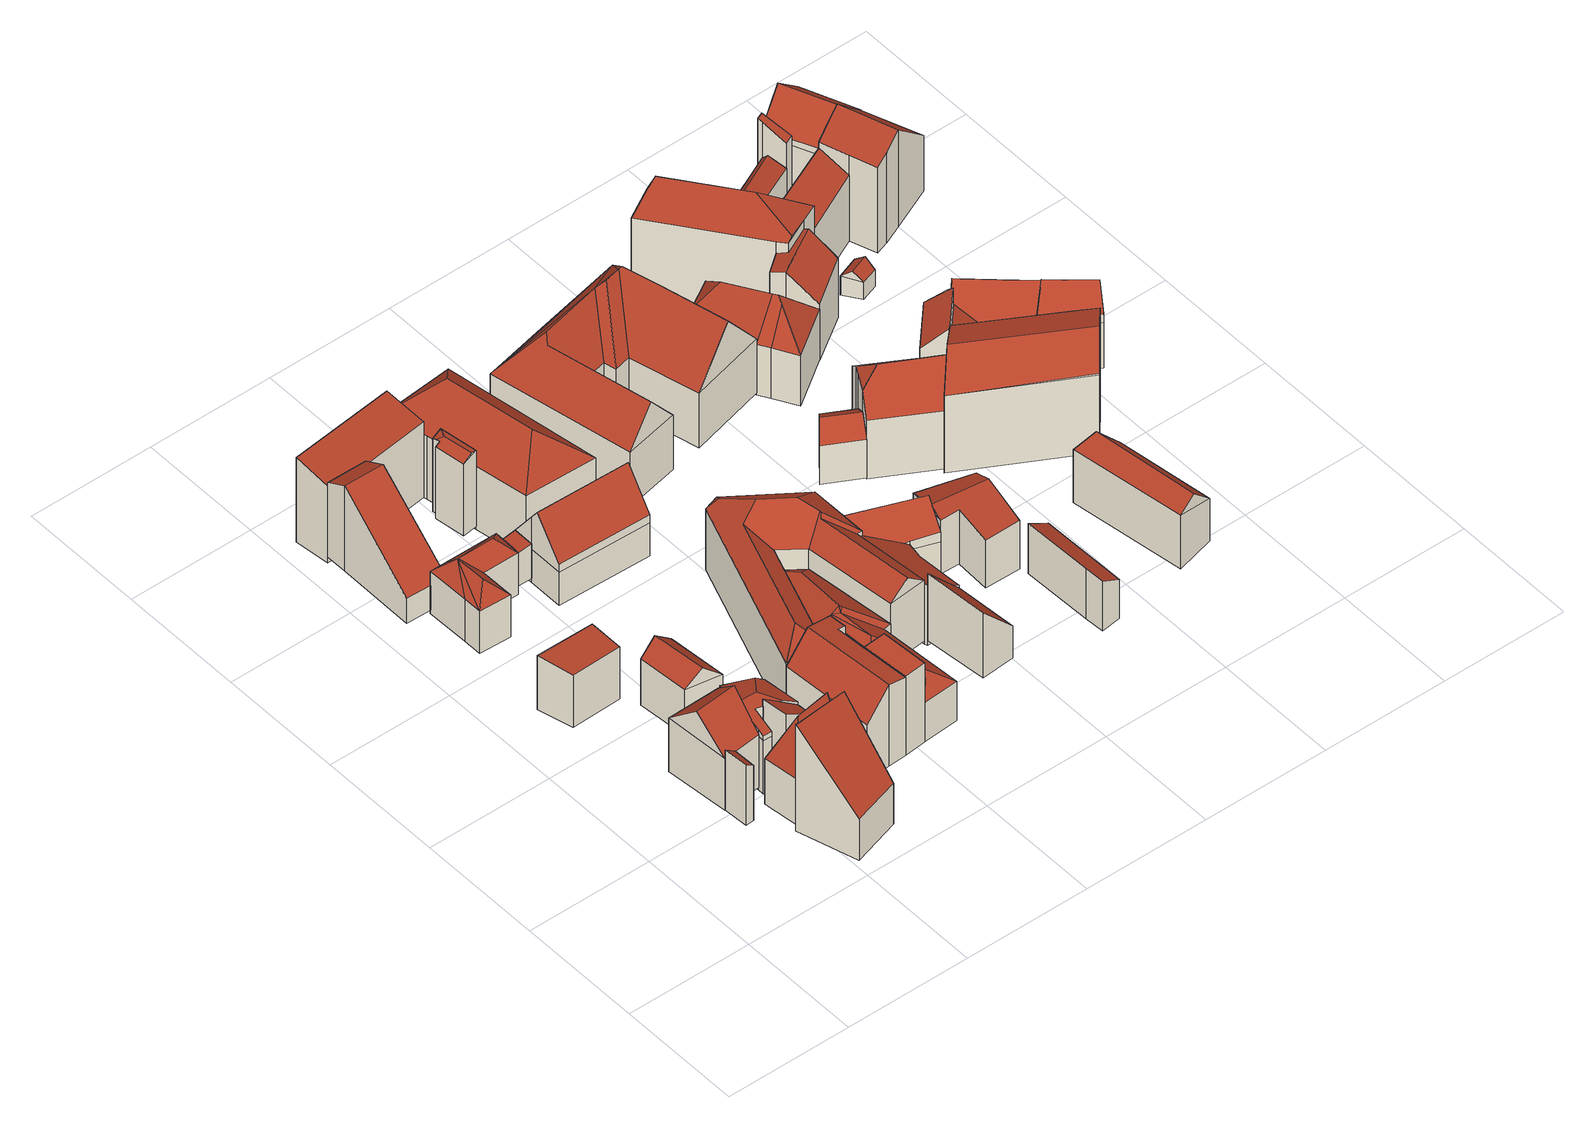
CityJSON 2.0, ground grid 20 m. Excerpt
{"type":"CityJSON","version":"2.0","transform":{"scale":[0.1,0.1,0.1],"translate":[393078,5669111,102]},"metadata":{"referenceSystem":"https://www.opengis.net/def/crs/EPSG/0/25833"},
"CityObjects":{
"building1":{"type":"Building","attributes":{"Dachtyp_tdc":"tdcPolyFlatRoof","Gemeindeschluessel":14627140,"Dachneigung":39.03,"QualitaetDacherkennung":92,"Geometrietyp2DReferenz":"3000","function":"31001_9998","roofType":"2100","measuredHeight":10.83},"geometry":[{"type":"MultiSurface","lod":"2","boundaries":[[[0,1,2,3]],[[1,4,5,2]],[[4,6,7,5]],[[6,0,3,7]],[[6,4,1,0]],[[3,2,5,7]]],"semantics":{"surfaces":[{"type":"WallSurface"},{"type":"RoofSurface"},{"type":"GroundSurface"}],"values":[0,0,0,0,1,2]}}]},
"building2":{"type":"Building","attributes":{"Dachtyp_tdc":"tdcFreeFormRoof","Gemeindeschluessel":14627140,"Dachneigung":43.68,"QualitaetDacherkennung":50,"Geometrietyp2DReferenz":"3000","function":"31001_9998","roofType":"5000","measuredHeight":14.27},"geometry":[{"type":"MultiSurface","lod":"2","boundaries":[[[8,9,10,11]],[[9,12,13,10]],[[12,14,15,13]],[[14,16,17,15]],[[16,8,11,17]],[[18,19,14,12]],[[8,16,19,18,9]],[[12,9,18]],[[16,14,19]],[[11,10,13,15,17]]],"semantics":{"surfaces":[{"type":"WallSurface"},{"type":"RoofSurface"},{"type":"GroundSurface"}],"values":[0,0,0,0,0,1,1,0,0,2]}}]},
"building3":{"type":"Building","attributes":{"Dachtyp_tdc":"tdcPolyFlatRoof","Gemeindeschluessel":14627140,"Dachneigung":3.29,"QualitaetDacherkennung":77,"Geometrietyp2DReferenz":"3000","function":"31001_9998","roofType":"2100","measuredHeight":9.61},"geometry":[{"type":"MultiSurface","lod":"2","boundaries":[[[20,21,22,23]],[[21,24,25,22]],[[24,26,27,25]],[[26,20,23,27]],[[26,24,21,20]],[[23,22,25,27]]],"semantics":{"surfaces":[{"type":"WallSurface"},{"type":"RoofSurface"},{"type":"GroundSurface"}],"values":[0,0,0,0,1,2]}}]},
"building4":{"type":"Building","attributes":{"Gemeindeschluessel":14627140,"Geometrietyp2DReferenz":"3000","function":"31001_9998","roofType":"9999"},"children":["building4-1","building4-2","building4-3","building4-4"]},
"building4-1":{"type":"BuildingPart","attributes":{"Dachtyp_tdc":"tdcFreeFormRoof","Dachneigung":24.34,"QualitaetDacherkennung":24,"Geometrietyp2DReferenz":"3000","roofType":"5000","measuredHeight":12.27},"parents":["building4"],"geometry":[{"type":"MultiSurface","lod":"2","boundaries":[[[28,29,30,31]],[[29,32,33,30]],[[32,34,35,33]],[[34,36,37,35]],[[36,38,39,37]],[[38,40,41,39]],[[42,43,44,45]],[[43,46,47,44]],[[46,28,31,47]],[[48,49,50,51,52]],[[36,53,54,55,51,50]],[[56,57,52,51,55,58,59,60,61]],[[42,56,61,43]],[[43,61,60,46]],[[46,60,59,28]],[[28,59,58,29]],[[29,58,55,54,32]],[[32,54,53,34]],[[34,53,36]],[[38,49,48,62,40]],[[36,50,49,38]],[[31,30,33,35,37,39,41,45,44,47]],[[45,41,40,42]],[[62,48,52,57]],[[40,62,57,56,42]]],"semantics":{"surfaces":[{"type":"WallSurface"},{"type":"RoofSurface"},{"type":"GroundSurface"},{"type":"ClosureSurface"}],"values":[0,0,0,0,0,0,0,0,0,1,1,1,0,0,0,0,0,0,0,0,0,2,3,0,3]}}]},
"building4-2":{"type":"BuildingPart","attributes":{"Dachtyp_tdc":"tdcFreeFormRoof","Dachneigung":67.52,"QualitaetDacherkennung":9,"Geometrietyp2DReferenz":"3000","roofType":"5000","measuredHeight":15.62},"parents":["building4"],"geometry":[{"type":"MultiSurface","lod":"2","boundaries":[[[63,64,65,66]],[[67,68,69,70]],[[71,68,67]],[[72,71,67,73,64]],[[72,64,63]],[[71,72,63,68]],[[66,65,74,70,69]],[[74,65,64,73]],[[70,74,73,67]],[[66,69,68,63]]],"semantics":{"surfaces":[{"type":"WallSurface"},{"type":"RoofSurface"},{"type":"GroundSurface"},{"type":"ClosureSurface"}],"values":[0,0,0,1,1,1,2,0,3,3]}}]},
"building4-3":{"type":"BuildingPart","attributes":{"Dachtyp_tdc":"tdcPolyFlatRoof","Dachneigung":50.16,"QualitaetDacherkennung":56,"Geometrietyp2DReferenz":"3000","roofType":"2100","measuredHeight":19.09},"parents":["building4"],"geometry":[{"type":"MultiSurface","lod":"2","boundaries":[[[75,76,77,78]],[[76,79,63,66,77]],[[80,81,82,69,68]],[[81,75,78,82]],[[81,80,79,76,75]],[[78,77,66,69,82]],[[80,68,63,79]],[[68,69,66,63]]],"semantics":{"surfaces":[{"type":"WallSurface"},{"type":"RoofSurface"},{"type":"GroundSurface"},{"type":"ClosureSurface"}],"values":[0,0,0,0,1,2,0,3]}}]},
"building4-4":{"type":"BuildingPart","attributes":{"Dachtyp_tdc":"tdcPolyFlatRoof","Dachneigung":34.2,"QualitaetDacherkennung":76,"Geometrietyp2DReferenz":"3000","roofType":"2100","measuredHeight":12.95},"parents":["building4"],"geometry":[{"type":"MultiSurface","lod":"2","boundaries":[[[62,83,67,70,41,40]],[[84,85,56,42,45,74,73]],[[84,83,62,57,85]],[[45,41,70,74]],[[57,56,85]],[[40,41,45,42]],[[62,40,42,56,57]],[[73,67,83,84]],[[74,70,67,73]]],"semantics":{"surfaces":[{"type":"WallSurface"},{"type":"RoofSurface"},{"type":"GroundSurface"},{"type":"ClosureSurface"}],"values":[0,0,1,2,0,3,3,0,3]}}]},
"building5":{"type":"Building","attributes":{"Dachtyp_tdc":"tdcGableRoof","Gemeindeschluessel":14627140,"Dachneigung":40.31,"QualitaetDacherkennung":33,"Geometrietyp2DReferenz":"3000","function":"31001_9998","roofType":"3100","measuredHeight":15.23},"geometry":[{"type":"MultiSurface","lod":"2","boundaries":[[[86,87,88,89]],[[87,90,91,88]],[[90,92,93,91]],[[92,94,95,93]],[[94,96,97,95]],[[96,98,99,97]],[[98,86,89,99]],[[94,92,90,87,86]],[[86,98,96,94]],[[89,88,91,93,95,97,99]]],"semantics":{"surfaces":[{"type":"WallSurface"},{"type":"RoofSurface"},{"type":"GroundSurface"}],"values":[0,0,0,0,0,0,0,1,1,2]}}]},
"building6":{"type":"Building","attributes":{"Dachtyp_tdc":"tdcGableRoof","Gemeindeschluessel":14627140,"Dachneigung":41.35,"QualitaetDacherkennung":60,"Geometrietyp2DReferenz":"3000","function":"31001_9998","roofType":"3100","measuredHeight":10.69},"geometry":[{"type":"MultiSurface","lod":"2","boundaries":[[[100,101,102,103]],[[101,104,105,102]],[[104,106,107,105]],[[106,100,103,107]],[[104,101,108]],[[100,106,109]],[[101,100,109,108]],[[106,104,108,109]],[[103,102,105,107]]],"semantics":{"surfaces":[{"type":"WallSurface"},{"type":"RoofSurface"},{"type":"GroundSurface"}],"values":[0,0,0,0,0,0,1,1,2]}}]},
"building7":{"type":"Building","attributes":{"Dachtyp_tdc":"tdcFreeFormRoof","Gemeindeschluessel":14627140,"Dachneigung":44.81,"QualitaetDacherkennung":16,"Geometrietyp2DReferenz":"3000","function":"31001_9998","roofType":"5000","measuredHeight":10.01},"geometry":[{"type":"MultiSurface","lod":"2","boundaries":[[[110,111,112,113]],[[111,114,115,112]],[[114,116,117,115]],[[116,118,119,117]],[[118,120,121,119]],[[120,122,123,121]],[[122,124,125,123]],[[124,126,127,125]],[[126,110,113,127]],[[126,128,129]],[[124,128,126]],[[124,130,128]],[[130,124,122]],[[130,118,131]],[[130,120,118]],[[120,130,122]],[[131,118,116]],[[128,130,131,116,114]],[[129,128,114,111]],[[126,111,110]],[[111,126,129]],[[113,112,115,117,119,121,123,125,127]]],"semantics":{"surfaces":[{"type":"WallSurface"},{"type":"RoofSurface"},{"type":"GroundSurface"}],"values":[0,0,0,0,0,0,0,0,0,1,1,1,1,1,1,1,1,1,1,1,1,2]}}]},
"building8":{"type":"Building","attributes":{"Dachtyp_tdc":"tdcPolyFlatRoof","Gemeindeschluessel":14627140,"Dachneigung":8.83,"QualitaetDacherkennung":42,"Geometrietyp2DReferenz":"3000","function":"31001_9998","roofType":"2100","measuredHeight":6.22},"geometry":[{"type":"MultiSurface","lod":"2","boundaries":[[[132,133,134,135]],[[133,136,137,134]],[[136,138,139,137]],[[138,132,135,139]],[[138,136,133,132]],[[135,134,137,139]]],"semantics":{"surfaces":[{"type":"WallSurface"},{"type":"RoofSurface"},{"type":"GroundSurface"}],"values":[0,0,0,0,1,2]}}]},
"building9":{"type":"Building","attributes":{"Gemeindeschluessel":14627140,"Geometrietyp2DReferenz":"3000","function":"31001_9998","roofType":"9999"},"children":["building9-1","building9-2"]},
"building9-1":{"type":"BuildingPart","attributes":{"Dachtyp_tdc":"tdcGableRoof","Dachneigung":48.94,"QualitaetDacherkennung":56,"Geometrietyp2DReferenz":"3000","roofType":"3100","measuredHeight":14.42},"parents":["building9"],"geometry":[{"type":"MultiSurface","lod":"2","boundaries":[[[140,141,142,143]],[[141,144,145,142]],[[146,147,148,149]],[[147,150,151,148]],[[150,152,153,151]],[[152,154,155,153]],[[154,156,157,155]],[[156,158,159,157]],[[158,140,143,159]],[[154,152,150,147]],[[147,146,144,141,140,158,156,154]],[[143,142,145,149,148,151,153,155,157,159]],[[146,149,145,144]]],"semantics":{"surfaces":[{"type":"WallSurface"},{"type":"RoofSurface"},{"type":"GroundSurface"},{"type":"ClosureSurface"}],"values":[0,0,0,0,0,0,0,0,0,1,1,2,3]}}]},
"building9-2":{"type":"BuildingPart","attributes":{"Dachtyp_tdc":"tdcPolyFlatRoof","Dachneigung":0,"QualitaetDacherkennung":75,"Geometrietyp2DReferenz":"3000","roofType":"1000","measuredHeight":14.1},"parents":["building9"],"geometry":[{"type":"MultiSurface","lod":"2","boundaries":[[[160,161,146,149,162]],[[163,164,165,145,144]],[[164,166,167,165]],[[166,160,162,167]],[[166,164,163,161,160]],[[162,149,145,165,167]],[[144,146,161,163]],[[144,145,149,146]]],"semantics":{"surfaces":[{"type":"WallSurface"},{"type":"RoofSurface"},{"type":"GroundSurface"},{"type":"ClosureSurface"}],"values":[0,0,0,0,1,2,0,3]}}]},
"building10":{"type":"Building","attributes":{"Gemeindeschluessel":14627140,"Geometrietyp2DReferenz":"3000","function":"31001_9998","roofType":"9999"},"children":["building10-1","building10-2"]},
"building10-1":{"type":"BuildingPart","attributes":{"Dachtyp_tdc":"tdcHipRoof","Dachneigung":43.74,"QualitaetDacherkennung":58,"Geometrietyp2DReferenz":"3000","roofType":"3200","measuredHeight":16.53},"parents":["building10"],"geometry":[{"type":"MultiSurface","lod":"2","boundaries":[[[168,169,170,171]],[[172,173,174,175]],[[173,176,177,174]],[[176,178,179,177]],[[178,180,181,179]],[[180,182,183,181]],[[182,168,171,183]],[[178,176,184]],[[173,172,185]],[[176,173,185,184]],[[172,169,168,182,180,178,184,185]],[[171,170,175,174,177,179,181,183]],[[175,170,169,172]]],"semantics":{"surfaces":[{"type":"WallSurface"},{"type":"RoofSurface"},{"type":"GroundSurface"},{"type":"ClosureSurface"}],"values":[0,0,0,0,0,0,0,1,1,1,1,2,3]}}]},
"building10-2":{"type":"BuildingPart","attributes":{"Dachtyp_tdc":"tdcPolyFlatRoof","Dachneigung":14.18,"QualitaetDacherkennung":37,"Geometrietyp2DReferenz":"3000","roofType":"2100","measuredHeight":15.11},"parents":["building10"],"geometry":[{"type":"MultiSurface","lod":"2","boundaries":[[[186,187,188,170,169]],[[187,189,190,188]],[[189,191,192,190]],[[191,193,172,175,192]],[[193,191,189,187,186]],[[170,188,190,192,175]],[[186,169,172,193]],[[169,170,175,172]]],"semantics":{"surfaces":[{"type":"WallSurface"},{"type":"RoofSurface"},{"type":"GroundSurface"},{"type":"ClosureSurface"}],"values":[0,0,0,0,1,2,0,3]}}]},
"building11":{"type":"Building","attributes":{"Dachtyp_tdc":"tdcPolyFlatRoof","Gemeindeschluessel":14627140,"Dachneigung":23.52,"QualitaetDacherkennung":83,"Geometrietyp2DReferenz":"3000","function":"31001_9998","roofType":"2100","measuredHeight":12.56},"geometry":[{"type":"MultiSurface","lod":"2","boundaries":[[[194,195,196,197]],[[195,198,199,196]],[[198,200,201,199]],[[200,194,197,201]],[[200,198,195,194]],[[197,196,199,201]]],"semantics":{"surfaces":[{"type":"WallSurface"},{"type":"RoofSurface"},{"type":"GroundSurface"}],"values":[0,0,0,0,1,2]}}]},
"building12":{"type":"Building","attributes":{"Dachtyp_tdc":"tdcFreeFormRoof","Gemeindeschluessel":14627140,"Dachneigung":35.17,"QualitaetDacherkennung":34,"Geometrietyp2DReferenz":"3000","function":"31001_9998","roofType":"5000","measuredHeight":13.83},"geometry":[{"type":"MultiSurface","lod":"2","boundaries":[[[202,203,204,205]],[[203,206,207,204]],[[206,208,209,207]],[[208,210,211,209]],[[210,212,213,211]],[[212,202,205,213]],[[214,215,203,202]],[[215,214,212,210,208,216]],[[216,206,203,215]],[[208,206,216]],[[202,212,214]],[[205,204,207,209,211,213]]],"semantics":{"surfaces":[{"type":"WallSurface"},{"type":"RoofSurface"},{"type":"GroundSurface"}],"values":[0,0,0,0,0,0,1,1,1,0,0,2]}}]},
"building13":{"type":"Building","attributes":{"Dachtyp_tdc":"tdcFreeFormRoof","Gemeindeschluessel":14627140,"Dachneigung":55.41,"QualitaetDacherkennung":57,"Geometrietyp2DReferenz":"3000","function":"31001_9998","roofType":"5000","measuredHeight":13.25},"geometry":[{"type":"MultiSurface","lod":"2","boundaries":[[[217,218,219,220]],[[218,221,222,219]],[[221,223,224,222]],[[223,225,226,224]],[[225,227,228,226]],[[227,229,230,228]],[[229,217,220,230]],[[231,232,233,234]],[[221,235,236,133,237,231,234]],[[225,232,231,237,227]],[[227,237,133,229]],[[229,133,236,217]],[[217,236,235,218]],[[218,235,221]],[[223,233,232,225]],[[221,234,233,223]],[[220,219,222,224,226,228,230]]],"semantics":{"surfaces":[{"type":"WallSurface"},{"type":"RoofSurface"},{"type":"GroundSurface"}],"values":[0,0,0,0,0,0,0,1,1,0,0,0,0,0,0,0,2]}}]},
"building14":{"type":"Building","attributes":{"Dachtyp_tdc":"tdcFreeFormRoof","Gemeindeschluessel":14627140,"Dachneigung":35.56,"QualitaetDacherkennung":10,"Geometrietyp2DReferenz":"3000","function":"31001_9998","roofType":"5000","measuredHeight":10.27},"geometry":[{"type":"MultiSurface","lod":"2","boundaries":[[[238,239,240,241]],[[239,242,243,240]],[[242,244,245,243]],[[244,246,162,245]],[[246,247,167,162]],[[247,248,165,167]],[[248,249,143,165]],[[249,250,159,143]],[[250,251,157,159]],[[251,252,253,157]],[[252,254,255,253]],[[254,238,241,255]],[[256,257,258,259,254,252]],[[256,252,251]],[[257,256,251,250]],[[258,260,261]],[[260,258,257]],[[257,262,260]],[[257,248,262]],[[257,249,248]],[[249,257,250]],[[263,262,248,247]],[[264,263,247,246]],[[264,246,244]],[[260,262,263,264,244,242]],[[261,260,242,239]],[[259,258,261,239,238]],[[259,238,254]],[[241,240,243,245,162,167,165,143,159,157,253,255]]],"semantics":{"surfaces":[{"type":"WallSurface"},{"type":"RoofSurface"},{"type":"GroundSurface"}],"values":[0,0,0,0,0,0,0,0,0,0,0,0,1,1,1,1,1,1,1,1,1,1,1,1,1,1,1,1,2]}}]},
"building15":{"type":"Building","attributes":{"Dachtyp_tdc":"tdcFreeFormRoof","Gemeindeschluessel":14627140,"Dachneigung":38.8,"QualitaetDacherkennung":18,"Geometrietyp2DReferenz":"3000","function":"31001_9998","roofType":"5000","measuredHeight":15.12},"geometry":[{"type":"MultiSurface","lod":"2","boundaries":[[[265,266,267,268]],[[266,269,270,267]],[[269,271,272,270]],[[271,273,274,272]],[[273,275,276,274]],[[275,277,278,276]],[[277,279,280,278]],[[279,281,282,280]],[[281,283,284,282]],[[283,285,286,284]],[[285,287,288,286]],[[287,265,268,288]],[[289,287,285]],[[290,291,289,285,283]],[[292,293,294,290,283,281]],[[295,296,297,292,281,279]],[[295,279,277]],[[296,295,277,275]],[[297,296,275,273]],[[293,292,297,273,271]],[[298,294,293,271,269]],[[298,269,266]],[[291,290,294,298,266,265]],[[289,291,265,287]],[[268,267,270,272,274,276,278,280,282,284,286,288]]],"semantics":{"surfaces":[{"type":"WallSurface"},{"type":"RoofSurface"},{"type":"GroundSurface"}],"values":[0,0,0,0,0,0,0,0,0,0,0,0,1,1,1,1,0,1,1,1,1,1,1,1,2]}}]},
"building16":{"type":"Building","attributes":{"Dachtyp_tdc":"tdcPolyFlatRoof","Gemeindeschluessel":14627140,"Dachneigung":48.16,"QualitaetDacherkennung":84,"Geometrietyp2DReferenz":"3000","function":"31001_9998","roofType":"2100","measuredHeight":11.91},"geometry":[{"type":"MultiSurface","lod":"2","boundaries":[[[299,300,301,302]],[[300,303,304,301]],[[303,305,306,304]],[[305,299,302,306]],[[305,303,300,299]],[[302,301,304,306]]],"semantics":{"surfaces":[{"type":"WallSurface"},{"type":"RoofSurface"},{"type":"GroundSurface"}],"values":[0,0,0,0,1,2]}}]},
"building17":{"type":"Building","attributes":{"Gemeindeschluessel":14627140,"Geometrietyp2DReferenz":"3000","function":"31001_9998","roofType":"9999"},"children":["building17-1","building17-2"]},
"building17-1":{"type":"BuildingPart","attributes":{"Dachtyp_tdc":"tdcPolyFlatRoof","Dachneigung":33.2,"QualitaetDacherkennung":80,"Geometrietyp2DReferenz":"3000","roofType":"2100","measuredHeight":11.12},"parents":["building17"],"geometry":[{"type":"MultiSurface","lod":"2","boundaries":[[[307,308,309,310]],[[308,311,312,313,314,309]],[[315,316,317,318,319]],[[316,320,321,317]],[[320,322,323,321]],[[322,307,310,323]],[[322,320,316,315,324,311,308,307]],[[310,309,314,318,317,321,323]],[[324,312,311]],[[319,318,314,313]],[[315,319,313,312,324]]],"semantics":{"surfaces":[{"type":"WallSurface"},{"type":"RoofSurface"},{"type":"GroundSurface"},{"type":"ClosureSurface"}],"values":[0,0,0,0,0,0,1,2,0,3,3]}}]},
"building17-2":{"type":"BuildingPart","attributes":{"Dachtyp_tdc":"tdcGableRoof","Dachneigung":47.69,"QualitaetDacherkennung":49,"Geometrietyp2DReferenz":"3000","roofType":"3100","measuredHeight":10.71},"parents":["building17"],"geometry":[{"type":"MultiSurface","lod":"2","boundaries":[[[325,326,327,328]],[[326,329,330,327]],[[329,319,318,330]],[[313,331,332,314]],[[331,325,328,332]],[[333,331,334,335]],[[336,337,338,335,334,312,324]],[[313,312,334,331]],[[326,338,337,329]],[[325,333,335,338,326]],[[329,337,336,315,319]],[[331,333,325]],[[328,327,330,318,314,332]],[[314,318,319,313]],[[324,315,336]],[[319,315,324,312,313]]],"semantics":{"surfaces":[{"type":"WallSurface"},{"type":"RoofSurface"},{"type":"GroundSurface"},{"type":"ClosureSurface"}],"values":[0,0,0,0,0,1,1,0,0,0,0,0,2,3,0,3]}}]},
"building18":{"type":"Building","attributes":{"Dachtyp_tdc":"tdcFreeFormRoof","Gemeindeschluessel":14627140,"Dachneigung":52.02,"QualitaetDacherkennung":52,"Geometrietyp2DReferenz":"3000","function":"31001_9998","roofType":"5000","measuredHeight":17.85},"geometry":[{"type":"MultiSurface","lod":"2","boundaries":[[[339,340,341,342]],[[340,343,344,341]],[[343,345,346,344]],[[345,347,348,346]],[[347,349,350,348]],[[349,351,352,350]],[[351,353,354,352]],[[353,355,356,354]],[[355,357,358,356]],[[357,359,360,358]],[[359,361,362,360]],[[361,363,364,362]],[[363,339,342,364]],[[365,363,361]],[[366,365,361,359]],[[367,368,366,359,357]],[[369,367,357,355]],[[370,369,355,353]],[[371,372,373,370,353,351]],[[371,351,349]],[[372,371,349,347]],[[373,372,347,345]],[[345,370,373]],[[345,367,370]],[[345,374,367]],[[343,374,345]],[[374,343,340]],[[369,370,367]],[[368,367,374]],[[374,340,339]],[[365,366,368,374,339,363]],[[342,341,344,346,348,350,352,354,356,358,360,362,364]]],"semantics":{"surfaces":[{"type":"WallSurface"},{"type":"RoofSurface"},{"type":"GroundSurface"}],"values":[0,0,0,0,0,0,0,0,0,0,0,0,0,0,1,1,1,1,1,0,1,1,1,1,1,1,1,1,1,1,1,2]}}]},
"building19":{"type":"Building","attributes":{"Dachtyp_tdc":"tdcFreeFormRoof","Gemeindeschluessel":14627140,"Dachneigung":11.5,"QualitaetDacherkennung":19,"Geometrietyp2DReferenz":"3000","function":"31001_9998","roofType":"5000","measuredHeight":10.15},"geometry":[{"type":"MultiSurface","lod":"2","boundaries":[[[375,376,377,378]],[[376,379,380,377]],[[379,381,382,380]],[[381,383,384,382]],[[383,385,386,384]],[[385,375,378,386]],[[383,387,388,376,375,385]],[[387,381,379,388]],[[383,381,387]],[[379,376,388]],[[378,377,380,382,384,386]]],"semantics":{"surfaces":[{"type":"WallSurface"},{"type":"RoofSurface"},{"type":"GroundSurface"}],"values":[0,0,0,0,0,0,1,1,0,0,2]}}]},
"building20":{"type":"Building","attributes":{"Dachtyp_tdc":"tdcPolyFlatRoof","Gemeindeschluessel":14627140,"Dachneigung":30.42,"QualitaetDacherkennung":75,"Geometrietyp2DReferenz":"3000","function":"31001_9998","roofType":"2100","measuredHeight":8.94},"geometry":[{"type":"MultiSurface","lod":"2","boundaries":[[[389,390,391,392]],[[390,393,394,391]],[[393,395,396,394]],[[395,397,398,396]],[[397,389,392,398]],[[397,395,393,390,389]],[[392,391,394,396,398]]],"semantics":{"surfaces":[{"type":"WallSurface"},{"type":"RoofSurface"},{"type":"GroundSurface"}],"values":[0,0,0,0,0,1,2]}}]},
"building21":{"type":"Building","attributes":{"Dachtyp_tdc":"tdcGableRoof","Gemeindeschluessel":14627140,"Dachneigung":36.27,"QualitaetDacherkennung":66,"Geometrietyp2DReferenz":"3000","function":"31001_9998","roofType":"3100","measuredHeight":9.06},"geometry":[{"type":"MultiSurface","lod":"2","boundaries":[[[399,400,401,402]],[[400,403,404,401]],[[403,405,406,404]],[[405,399,402,406]],[[403,400,407]],[[399,405,408]],[[400,399,408,407]],[[405,403,407,408]],[[402,401,404,406]]],"semantics":{"surfaces":[{"type":"WallSurface"},{"type":"RoofSurface"},{"type":"GroundSurface"}],"values":[0,0,0,0,0,0,1,1,2]}}]},
"building22":{"type":"Building","attributes":{"Dachtyp_tdc":"tdcFreeFormRoof","Gemeindeschluessel":14627140,"Dachneigung":50.18,"QualitaetDacherkennung":5,"Geometrietyp2DReferenz":"3000","function":"31001_9998","roofType":"5000","measuredHeight":14.24},"geometry":[{"type":"MultiSurface","lod":"2","boundaries":[[[409,410,411,412]],[[410,413,414,411]],[[413,415,416,414]],[[415,417,418,416]],[[417,419,420,418]],[[419,421,422,420]],[[421,409,412,422]],[[423,424,425,421,419]],[[423,419,417]],[[424,423,417,415]],[[426,413,410]],[[425,413,426]],[[424,413,425]],[[413,424,415]],[[426,410,409]],[[425,426,409,421]],[[412,411,414,416,418,420,422]]],"semantics":{"surfaces":[{"type":"WallSurface"},{"type":"RoofSurface"},{"type":"GroundSurface"}],"values":[0,0,0,0,0,0,0,1,1,1,1,1,1,1,1,1,2]}}]},
"building23":{"type":"Building","attributes":{"Gemeindeschluessel":14627140,"Geometrietyp2DReferenz":"3000","function":"31001_9998","roofType":"9999"},"children":["building23-1","building23-2"]},
"building23-1":{"type":"BuildingPart","attributes":{"Dachtyp_tdc":"tdcPolyFlatRoof","Dachneigung":37.36,"QualitaetDacherkennung":58,"Geometrietyp2DReferenz":"3000","roofType":"2100","measuredHeight":14.74},"parents":["building23"],"geometry":[{"type":"MultiSurface","lod":"2","boundaries":[[[427,428,429,430,431]],[[428,432,433,429]],[[432,434,435,433]],[[434,436,437,435]],[[436,438,439,440,437]],[[438,436,434,432,428,427]],[[430,429,433,435,437,440]],[[427,431,439,438]],[[431,430,440,439]]],"semantics":{"surfaces":[{"type":"WallSurface"},{"type":"RoofSurface"},{"type":"GroundSurface"},{"type":"ClosureSurface"}],"values":[0,0,0,0,0,1,2,0,3]}}]},
"building23-2":{"type":"BuildingPart","attributes":{"Dachtyp_tdc":"tdcGableAndHippedGRoof","Dachneigung":42.93,"QualitaetDacherkennung":70,"Geometrietyp2DReferenz":"3000","roofType":"9999","measuredHeight":15.18},"parents":["building23"],"geometry":[{"type":"MultiSurface","lod":"2","boundaries":[[[439,441,442,440]],[[441,443,444,442]],[[443,445,446,444]],[[445,447,448,446]],[[447,449,450,448]],[[449,451,452,450]],[[451,453,454,452]],[[453,431,430,454]],[[451,449,447,455]],[[447,445,443,441,455]],[[441,439,431,453,451,455]],[[440,442,444,446,448,450,452,454,430]],[[440,430,431,439]]],"semantics":{"surfaces":[{"type":"WallSurface"},{"type":"RoofSurface"},{"type":"GroundSurface"},{"type":"ClosureSurface"}],"values":[0,0,0,0,0,0,0,0,1,1,1,2,3]}}]},
"building24":{"type":"Building","attributes":{"Dachtyp_tdc":"tdcGableRoof","Gemeindeschluessel":14627140,"Dachneigung":46.06,"QualitaetDacherkennung":64,"Geometrietyp2DReferenz":"3000","function":"31001_9998","roofType":"3100","measuredHeight":11.07},"geometry":[{"type":"MultiSurface","lod":"2","boundaries":[[[456,457,458,459]],[[457,460,461,458]],[[460,462,463,461]],[[462,456,459,463]],[[460,457,464]],[[456,462,465]],[[457,456,465,464]],[[462,460,464,465]],[[459,458,461,463]]],"semantics":{"surfaces":[{"type":"WallSurface"},{"type":"RoofSurface"},{"type":"GroundSurface"}],"values":[0,0,0,0,0,0,1,1,2]}}]},
"building25":{"type":"Building","attributes":{"Dachtyp_tdc":"tdcFreeFormRoof","Gemeindeschluessel":14627140,"Dachneigung":19.07,"QualitaetDacherkennung":19,"Geometrietyp2DReferenz":"3000","function":"31001_9998","roofType":"5000","measuredHeight":17.46},"geometry":[{"type":"MultiSurface","lod":"2","boundaries":[[[466,467,468,469]],[[467,470,471,468]],[[470,472,473,471]],[[472,474,475,473]],[[474,476,477,475]],[[476,478,479,477]],[[478,480,481,479]],[[480,482,483,481]],[[482,466,469,483]],[[466,482,484,485]],[[484,482,480,478,476,486]],[[470,467,485,484,486,474,472]],[[476,474,486]],[[467,466,485]],[[469,468,471,473,475,477,479,481,483]]],"semantics":{"surfaces":[{"type":"WallSurface"},{"type":"RoofSurface"},{"type":"GroundSurface"}],"values":[0,0,0,0,0,0,0,0,0,1,1,1,0,0,2]}}]},
"building26":{"type":"Building","attributes":{"Dachtyp_tdc":"tdcFreeFormRoof","Gemeindeschluessel":14627140,"Dachneigung":33.52,"QualitaetDacherkennung":58,"Geometrietyp2DReferenz":"3000","function":"31001_9998","roofType":"5000","measuredHeight":17.54},"geometry":[{"type":"MultiSurface","lod":"2","boundaries":[[[487,488,489,490]],[[488,491,492,489]],[[491,493,494,492]],[[493,495,496,494]],[[495,497,498,496]],[[497,487,490,498]],[[499,500,501,502,503,504]],[[505,499,504,497]],[[495,505,497]],[[493,500,499,505,495]],[[487,503,502,488]],[[497,504,503,487]],[[488,502,501,491]],[[491,501,500,493]],[[490,489,492,494,496,498]]],"semantics":{"surfaces":[{"type":"WallSurface"},{"type":"RoofSurface"},{"type":"GroundSurface"}],"values":[0,0,0,0,0,0,1,1,0,0,0,0,0,0,2]}}]},
"building27":{"type":"Building","attributes":{"Dachtyp_tdc":"tdcGableRoof","Gemeindeschluessel":14627140,"Dachneigung":42.43,"QualitaetDacherkennung":57,"Geometrietyp2DReferenz":"3000","function":"31001_9998","roofType":"3100","measuredHeight":14.23},"geometry":[{"type":"MultiSurface","lod":"2","boundaries":[[[506,507,508,509]],[[507,510,471,508]],[[510,511,468,471]],[[511,512,469,468]],[[512,513,514,469]],[[513,515,516,514]],[[515,517,518,516]],[[517,506,509,518]],[[513,512,511,510,507,506]],[[506,517,515,513]],[[509,508,471,468,469,514,516,518]]],"semantics":{"surfaces":[{"type":"WallSurface"},{"type":"RoofSurface"},{"type":"GroundSurface"}],"values":[0,0,0,0,0,0,0,0,1,1,2]}}]},
"building28":{"type":"Building","attributes":{"Gemeindeschluessel":14627140,"Geometrietyp2DReferenz":"3000","function":"31001_9998","roofType":"9999"},"children":["building28-1","building28-2","building28-3"]},
"building28-1":{"type":"BuildingPart","attributes":{"Dachtyp_tdc":"tdcPolyFlatRoof","Dachneigung":45.78,"QualitaetDacherkennung":56,"Geometrietyp2DReferenz":"3000","roofType":"2100","measuredHeight":12.38},"parents":["building28"],"geometry":[{"type":"MultiSurface","lod":"2","boundaries":[[[519,520,521,522]],[[520,523,524,521]],[[523,525,526,527,528,524]],[[529,530,531,532,533]],[[530,534,535,531]],[[534,519,522,535]],[[534,530,529,525,523,520,519]],[[522,521,524,528,532,531,535]],[[529,526,525]],[[533,532,528,527]],[[533,527,526,529]]],"semantics":{"surfaces":[{"type":"WallSurface"},{"type":"RoofSurface"},{"type":"GroundSurface"},{"type":"ClosureSurface"}],"values":[0,0,0,0,0,0,1,2,0,3,3]}}]},
"building28-2":{"type":"BuildingPart","attributes":{"Dachtyp_tdc":"tdcGableRoof","Dachneigung":54.77,"QualitaetDacherkennung":79,"Geometrietyp2DReferenz":"3000","roofType":"3100","measuredHeight":13.23},"parents":["building28"],"geometry":[{"type":"MultiSurface","lod":"2","boundaries":[[[536,537,538,539,540]],[[536,541,542,537]],[[541,543,544,542]],[[543,545,546,544]],[[545,547,548,546]],[[547,549,550,551,548]],[[552,553,554,555]],[[553,556,557,558,559,560,554]],[[540,560,559,536]],[[536,559,558,541]],[[541,558,557,543]],[[543,557,556,545]],[[545,556,553,552,547]],[[547,552,555,561,549]],[[551,538,537,542,544,546,548]],[[539,538,551,550]],[[540,539,550,549,562]],[[560,540,562,563,561,555,554]],[[562,549,561,563]]],"semantics":{"surfaces":[{"type":"WallSurface"},{"type":"RoofSurface"},{"type":"GroundSurface"},{"type":"ClosureSurface"}],"values":[0,0,0,0,0,0,1,1,0,0,0,0,0,0,2,3,3,0,3]}}]},
"building28-3":{"type":"BuildingPart","attributes":{"Dachtyp_tdc":"tdcGableRoof","Dachneigung":54.31,"QualitaetDacherkennung":71,"Geometrietyp2DReferenz":"3000","roofType":"3100","measuredHeight":13.09},"parents":["building28"],"geometry":[{"type":"MultiSurface","lod":"2","boundaries":[[[527,564,565,528]],[[564,566,567,565]],[[566,539,538,567]],[[550,568,569,551]],[[568,533,532,569]],[[570,561,563,571,526,529]],[[540,572,564,571,563,562]],[[527,526,571,564]],[[564,572,566]],[[566,572,540,539]],[[550,549,561,570,568]],[[568,570,529,533]],[[532,528,565,567,538,551,569]],[[528,532,533,527]],[[551,538,539,550]],[[539,540,562,549,550]],[[549,562,563,561]],[[533,529,526,527]]],"semantics":{"surfaces":[{"type":"WallSurface"},{"type":"RoofSurface"},{"type":"GroundSurface"},{"type":"ClosureSurface"}],"values":[0,0,0,0,0,1,1,0,0,0,0,0,2,3,3,3,3,3]}}]},
"building29":{"type":"Building","attributes":{"Dachtyp_tdc":"tdcGableRoof","Gemeindeschluessel":14627140,"Dachneigung":37.33,"QualitaetDacherkennung":46,"Geometrietyp2DReferenz":"3000","function":"31001_9998","roofType":"3100","measuredHeight":4.66},"geometry":[{"type":"MultiSurface","lod":"2","boundaries":[[[573,574,575,576]],[[574,577,578,575]],[[577,579,580,578]],[[579,573,576,580]],[[577,574,581]],[[573,579,582]],[[574,573,582,581]],[[579,577,581,582]],[[576,575,578,580]]],"semantics":{"surfaces":[{"type":"WallSurface"},{"type":"RoofSurface"},{"type":"GroundSurface"}],"values":[0,0,0,0,0,0,1,1,2]}}]},
"building30":{"type":"Building","attributes":{"Gemeindeschluessel":14627140,"Geometrietyp2DReferenz":"3000","function":"31001_9998","roofType":"9999"},"children":["building30-1","building30-2","building30-3","building30-4"]},
"building30-1":{"type":"BuildingPart","attributes":{"Dachtyp_tdc":"tdcFreeFormRoof","Dachneigung":58.9,"QualitaetDacherkennung":9,"Geometrietyp2DReferenz":"3000","roofType":"5000","measuredHeight":10.1},"parents":["building30"],"geometry":[{"type":"MultiSurface","lod":"2","boundaries":[[[583,584,585,586]],[[587,588,589,590]],[[591,587,584]],[[592,591,584,583]],[[592,583,588]],[[591,592,588,587]],[[589,586,585,590]],[[586,589,588,583]],[[590,585,584,587]]],"semantics":{"surfaces":[{"type":"WallSurface"},{"type":"RoofSurface"},{"type":"GroundSurface"},{"type":"ClosureSurface"}],"values":[0,0,1,1,0,1,2,3,3]}}]},
"building30-2":{"type":"BuildingPart","attributes":{"Dachtyp_tdc":"tdcPolyFlatRoof","Dachneigung":27.39,"QualitaetDacherkennung":49,"Geometrietyp2DReferenz":"3000","roofType":"2100","measuredHeight":13.91},"parents":["building30"],"geometry":[{"type":"MultiSurface","lod":"2","boundaries":[[[593,594,595,585,584]],[[594,596,597,598,599,595]],[[600,601,587,590,602,603,604]],[[600,596,594,593,601]],[[590,585,595,599,602]],[[584,587,601,593]],[[584,585,590,587]],[[600,604,597,596]],[[603,602,599,598]],[[603,598,597,604]]],"semantics":{"surfaces":[{"type":"WallSurface"},{"type":"RoofSurface"},{"type":"GroundSurface"},{"type":"ClosureSurface"}],"values":[0,0,0,1,2,0,3,0,3,3]}}]},
"building30-3":{"type":"BuildingPart","attributes":{"Dachtyp_tdc":"tdcFreeFormRoof","Dachneigung":60.28,"QualitaetDacherkennung":10,"Geometrietyp2DReferenz":"3000","roofType":"5000","measuredHeight":12.97},"parents":["building30"],"geometry":[{"type":"MultiSurface","lod":"2","boundaries":[[[605,606,607,608]],[[606,609,610,607]],[[609,611,583,586,610]],[[612,611,609]],[[613,612,609,606]],[[613,606,605]],[[612,613,605,611]],[[608,607,610,586,589]],[[608,589,588,583,611,605]],[[589,586,583,588]]],"semantics":{"surfaces":[{"type":"WallSurface"},{"type":"RoofSurface"},{"type":"GroundSurface"},{"type":"ClosureSurface"}],"values":[0,0,0,0,1,0,1,2,0,3]}}]},
"building30-4":{"type":"BuildingPart","attributes":{"Dachtyp_tdc":"tdcGableRoof","Dachneigung":44.01,"QualitaetDacherkennung":67,"Geometrietyp2DReferenz":"3000","roofType":"3100","measuredHeight":15.22},"parents":["building30"],"geometry":[{"type":"MultiSurface","lod":"2","boundaries":[[[614,615,616,617]],[[615,603,602,616]],[[598,618,619,599]],[[618,614,617,619]],[[618,620,621,622]],[[604,623,621,620,597]],[[598,597,620,618]],[[615,623,604,603]],[[614,622,621,623,615]],[[618,622,614]],[[617,616,602,599,619]],[[599,602,603,598]],[[603,604,597,598]]],"semantics":{"surfaces":[{"type":"WallSurface"},{"type":"RoofSurface"},{"type":"GroundSurface"},{"type":"ClosureSurface"}],"values":[0,0,0,0,1,1,0,0,0,0,2,3,3]}}]},
"building31":{"type":"Building","attributes":{"Gemeindeschluessel":14627140,"Geometrietyp2DReferenz":"3000","function":"31001_9998","roofType":"9999"},"children":["building31-1","building31-2"]},
"building31-1":{"type":"BuildingPart","attributes":{"Dachtyp_tdc":"tdcPolyFlatRoof","Dachneigung":28.51,"QualitaetDacherkennung":46,"Geometrietyp2DReferenz":"3000","roofType":"2100","measuredHeight":14.23},"parents":["building31"],"geometry":[{"type":"MultiSurface","lod":"2","boundaries":[[[624,625,626,627]],[[625,628,607,626]],[[628,629,608,607]],[[629,630,631,608]],[[630,629,628,625,624]],[[627,626,607,608,631]],[[624,627,631,630]]],"semantics":{"surfaces":[{"type":"WallSurface"},{"type":"RoofSurface"},{"type":"GroundSurface"},{"type":"ClosureSurface"}],"values":[0,0,0,0,1,2,3]}}]},
"building31-2":{"type":"BuildingPart","attributes":{"Dachtyp_tdc":"tdcGableRoof","Dachneigung":45.57,"QualitaetDacherkennung":56,"Geometrietyp2DReferenz":"3000","roofType":"3100","measuredHeight":17.36},"parents":["building31"],"geometry":[{"type":"MultiSurface","lod":"2","boundaries":[[[632,633,634,635]],[[633,636,637,634]],[[636,638,624,627,637]],[[639,640,641,631,630]],[[640,642,643,641]],[[642,644,617,643]],[[644,645,646,617]],[[645,632,635,646]],[[642,640,639,638,636,633,632]],[[632,645,644,642]],[[635,634,637,627,631,641,643,617,646]],[[630,624,638,639]],[[630,631,627,624]]],"semantics":{"surfaces":[{"type":"WallSurface"},{"type":"RoofSurface"},{"type":"GroundSurface"},{"type":"ClosureSurface"}],"values":[0,0,0,0,0,0,0,0,1,1,2,0,3]}}]}
},
"vertices":[
[112,181,152],[130,182,138],[130,182,44],[112,181,44],[128,143,142],[128,143,44],[115,142,152],[115,142,44],
[130,182,136],[112,181,136],[112,181,43],[130,182,43],[103,283,139],[103,283,43],[176,271,156],[176,271,43],[173,186,137],[173,186,43],[107,232,186],[175,238,186],
[51,413,151],[37,468,154],[37,468,58],[51,413,58],[129,468,154],[129,468,58],[131,415,151],[131,415,58],
[172,176,134],[173,186,134],[173,186,39],[172,176,39],[176,271,134],[176,271,39],[188,275,134],[188,275,39],[195,291,134],[195,291,39],[242,257,134],[242,257,39],[248,198,134],[248,198,39],[199,209,134],[188,212,134],[188,212,39],[199,209,39],[186,176,134],[186,176,39],[248,198,141],[242,257,141],[232,264,145],[206,230,161],[226,203,153],[188,275,141],[176,271,143],[174,231,161],[199,209,155],[223,204,153],[173,186,147],[172,176,143],[186,176,143],[188,212,155],[248,198,136],
[170,98,120],[162,161,120],[162,161,39],[170,98,39],[250,175,120],[256,114,120],[256,114,39],[250,175,39],[253,145,194],[196,135,195],[204,168,120],[204,168,39],
[188,3,112],[160,97,230],[160,97,39],[188,3,39],[170,98,228],[256,114,217],[265,26,112],[265,26,39],
[250,175,136],[204,168,168],[199,209,168],
[80,829,202],[80,703,95],[80,703,50],[80,829,50],[54,703,94],[54,703,50],[15,704,95],[15,704,50],[16,830,202],[16,830,50],[16,864,183],[16,864,50],[80,864,182],[80,864,50],
[158,317,130],[151,397,130],[151,397,48],[158,317,48],[206,402,129],[206,402,48],[215,309,128],[215,309,48],[176,399,155],[185,313,155],
[164,670,120],[163,657,120],[163,657,45],[164,670,45],[105,657,120],[105,657,45],[105,603,120],[105,603,45],[55,605,120],[55,605,45],[55,634,120],[55,634,45],[54,703,120],[54,703,45],[80,703,120],[80,703,45],[164,703,120],[164,703,45],[82,680,143],[140,680,143],[79,678,145],[80,629,145],
[164,703,101],[196,703,106],[196,703,44],[164,703,44],[196,670,106],[196,670,44],[164,670,101],[164,670,44],
[365,243,171],[353,242,173],[353,242,34],[365,243,34],[356,194,173],[356,194,34],[362,118,173],[333,116,179],[333,116,34],[362,118,34],[294,113,133],[294,113,34],[283,263,134],[283,263,34],[322,266,179],[322,266,34],[351,269,173],[351,269,34],[363,270,171],[363,270,34],
[397,121,175],[362,118,175],[397,121,34],[356,194,175],[368,195,175],[368,195,34],[392,197,175],[392,197,34],
[190,873,152],[189,878,152],[189,878,39],[190,873,39],[179,940,152],[293,953,149],[293,953,39],[179,940,39],[333,705,149],[333,705,39],[217,706,152],[217,706,39],[203,789,152],[203,789,39],[194,850,152],[194,850,39],[267,754,204],[244,897,204],
[189,878,174],[80,864,174],[80,864,39],[16,864,176],[16,864,39],[10,920,190],[10,920,39],[179,940,190],
[368,195,158],[356,194,163],[356,194,37],[368,195,37],[353,242,163],[353,242,37],[365,243,158],[365,243,37],
[178,847,174],[194,850,180],[194,850,44],[178,847,44],[203,789,180],[203,789,44],[179,786,172],[179,786,44],[172,834,172],[172,834,44],[180,835,177],[180,835,44],[179,840,177],[187,834,182],[194,788,182],
[217,706,96],[333,705,96],[333,705,37],[217,706,37],[347,706,96],[347,706,37],[344,610,96],[344,610,37],[196,614,96],[196,614,37],[196,670,96],[196,670,37],[196,703,96],[196,703,37],[196,659,170],[196,614,110],[344,610,110],[346,655,170],[333,705,98],[217,706,101],[196,670,154],
[441,407,104],[457,261,104],[457,261,34],[441,407,34],[444,259,104],[444,259,34],[454,125,104],[454,125,34],[397,121,104],[392,197,104],[368,195,104],[365,243,104],[363,270,104],[351,269,104],[350,281,104],[350,281,34],[405,434,104],[405,434,34],[360,280,112],[394,305,128],[406,304,137],[417,393,123],[401,295,133],[407,301,137],[405,238,133],[418,227,125],[423,151,125],
[283,263,140],[387,549,140],[387,549,31],[283,263,31],[412,557,140],[412,557,31],[515,483,140],[515,483,31],[515,388,140],[515,388,31],[507,388,140],[507,388,31],[518,267,140],[518,267,31],[457,261,140],[457,261,31],[441,407,140],[441,407,31],[405,434,140],[405,434,31],[350,281,140],[350,281,31],[351,269,140],[351,269,31],[333,283,153],[391,478,162],[325,295,162],[477,428,170],[463,456,182],[420,487,182],[488,264,165],[472,420,166],[477,426,170],[403,541,154],
[583,167,92],[530,163,151],[530,163,35],[583,167,35],[520,262,155],[520,262,35],[575,265,92],[575,265,35],
[518,267,134],[507,388,138],[507,388,26],[518,267,26],[515,388,132],[515,388,92],[515,388,81],[515,388,26],[578,368,92],[570,338,98],[570,338,26],[578,368,26],[578,368,81],[575,265,97],[575,265,26],[520,262,133],[520,262,26],[571,371,96],
[636,430,81],[619,355,81],[619,355,26],[636,430,26],[578,369,81],[578,369,26],[515,483,81],[515,483,26],[636,430,89],[515,432,134],[627,389,134],[578,368,97],[578,369,97],[619,355,99],
[350,937,116],[365,940,116],[365,940,19],[350,937,19],[446,958,116],[446,958,19],[600,991,116],[600,991,19],[631,871,116],[631,871,19],[655,767,116],[655,767,19],[533,737,116],[533,737,19],[506,846,116],[506,846,19],[480,840,116],[480,840,19],[475,859,116],[475,859,19],[455,854,116],[455,854,19],[482,728,116],[482,728,19],[395,710,116],[395,710,19],[438,719,173],[404,886,172],[512,921,181],[411,897,183],[524,913,194],[550,919,193],[594,752,197],[569,856,198],[554,916,198],[365,927,133],
[649,354,120],[619,355,119],[619,355,23],[649,354,23],[636,430,102],[636,430,23],[716,400,111],[716,400,23],[703,297,110],[703,297,23],[647,298,108],[647,298,23],[712,370,125],[625,381,125],
[709,172,113],[706,283,113],[706,283,24],[709,172,24],[739,283,94],[739,283,24],[742,144,94],[742,144,24],[711,140,112],[711,140,24],
[643,627,93],[687,602,94],[687,602,26],[643,627,26],[658,550,95],[658,550,26],[604,580,95],[604,580,26],[672,575,117],[623,603,117],
[631,871,106],[680,900,106],[680,900,16],[631,871,16],[724,824,106],[724,824,16],[759,765,106],[759,765,16],[685,715,106],[685,715,16],[665,750,106],[665,750,16],[655,767,106],[655,767,16],[698,769,151],[700,778,159],[696,784,159],[668,855,145],
[786,597,143],[845,660,143],[845,660,25],[786,597,25],[786,597,127],[868,638,168],[868,638,25],[872,633,172],[872,633,25],[826,584,172],[826,584,25],[820,578,172],[820,578,127],[820,578,25],
[783,539,177],[783,539,25],[746,500,129],[746,500,25],[658,550,129],[658,550,25],[672,575,156],[672,575,25],[687,602,156],[687,602,25],[694,614,156],[694,614,25],[710,641,127],[710,641,25],[703,583,177],
[866,169,113],[839,352,112],[839,352,17],[866,169,17],[907,339,92],[907,339,17],[928,185,93],[928,185,17],[872,346,128],[895,176,128],
[807,855,168],[765,835,168],[765,835,15],[807,855,15],[755,848,168],[755,848,15],[640,1001,168],[640,1001,15],[681,1018,183],[681,1018,15],[702,1024,185],[702,1024,15],[744,976,180],[744,976,15],[803,908,171],[803,908,15],[837,870,165],[837,870,15],[780,918,189],[775,840,172],[700,1024,189],
[826,584,156],[875,555,156],[875,555,18],[826,584,18],[963,504,156],[963,504,18],[995,485,156],[995,485,18],[924,401,156],[924,401,18],[746,500,156],[746,500,18],[958,441,193],[995,485,170],[963,504,170],[875,555,170],[826,584,170],[785,541,193],[924,401,159],
[735,805,157],[724,824,150],[724,824,15],[735,805,15],[755,848,148],[765,835,153],[807,855,154],[810,848,157],[810,848,15],[828,811,121],[828,811,15],[759,765,115],[759,765,15],
[826,584,133],[872,633,132],[872,633,14],[826,584,14],[868,638,138],[868,638,14],[876,645,138],[876,645,94],[876,645,93],[876,645,14],[908,617,94],[914,597,76],[914,597,14],[908,617,14],[908,617,93],[875,555,76],[875,555,14],
[1022,610,94],[1022,610,14],[1015,616,14],[1015,616,93],[1015,616,94],[1036,597,94],[1036,597,14],[1062,575,94],[1062,575,14],[1044,544,94],[1044,544,14],[1031,521,94],[1031,521,14],[965,576,94],[965,576,93],[965,576,14],[1031,521,110],[1043,543,147],[986,592,147],[965,576,108],[1044,544,145],[1062,575,96],[1036,597,95],[1022,610,95],[1015,616,95],[965,576,107],[1015,615,94],[986,592,145],
[927,695,93],[927,695,14],[982,645,93],[982,645,14],[959,571,93],[959,571,14],[959,571,94],[900,669,145],[982,645,94],
[857,841,49],[891,853,49],[891,853,15],[857,841,15],[901,824,45],[901,824,15],[874,815,46],[874,815,15],[896,838,62],[866,827,62],
[805,1005,78],[900,1050,78],[900,1050,7],[805,1005,7],[912,1015,78],[819,973,78],[819,973,7],[912,1015,7],[889,1025,108],[812,989,106],
[900,1050,143],[898,1056,146],[898,1056,7],[908,1060,146],[908,1060,116],[908,1060,106],[908,1060,7],[926,1021,123],[912,1015,123],[926,1021,7],[926,1021,106],[926,1021,117],
[841,925,79],[803,908,79],[803,908,7],[841,925,7],[744,976,79],[744,976,7],[805,1005,79],[775,990,137],[822,917,114],
[1035,1012,106],[947,972,106],[947,972,7],[1035,1012,7],[1002,1100,106],[1002,1100,7],[951,1079,159],[988,991,159],[1035,1012,109],[947,972,119],
[935,917,124],[837,870,123],[837,870,7],[935,917,7],[803,908,149],[841,925,149],[921,961,149],[921,961,7],
[1000,896,181],[970,883,168],[970,883,7],[1000,896,7],[949,876,159],[949,876,7],[935,917,160],[921,961,160],[947,973,171],[947,973,7],[970,983,181],[970,983,7],[1035,1012,108],[1068,926,106],[1068,926,7]
]}
